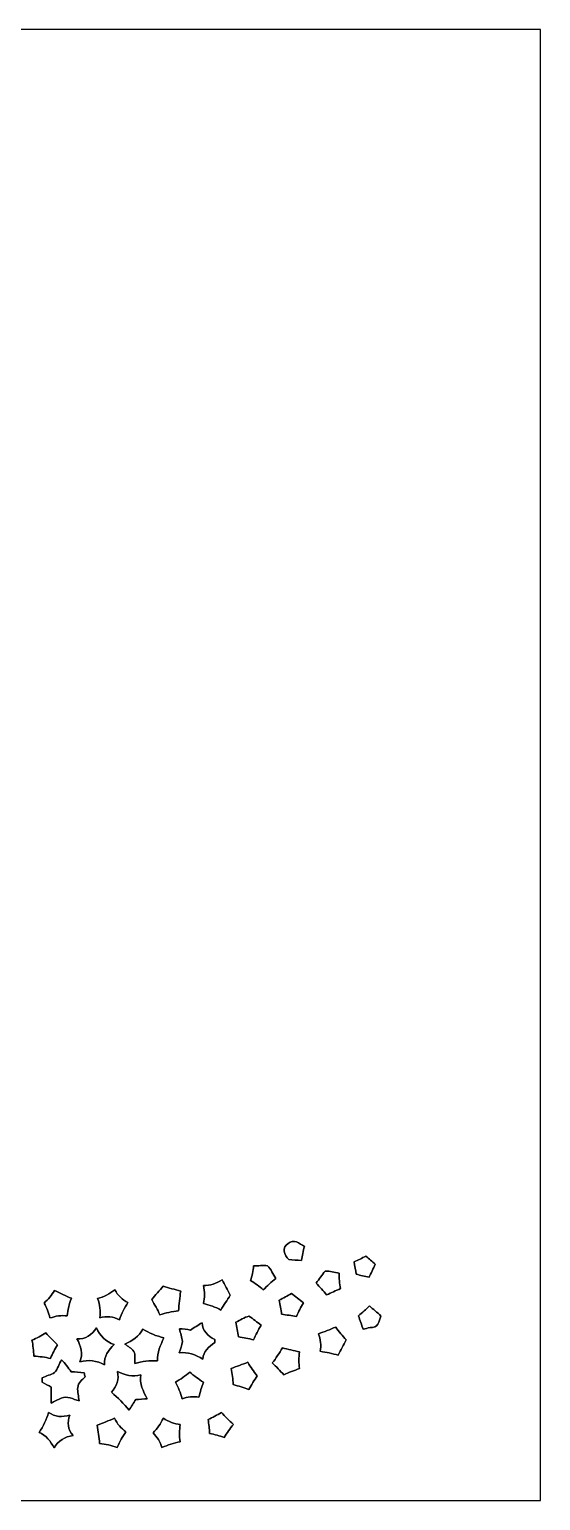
# Model space of a CAD drawing. Header units: centimetres. Extents: x -16.8 to 16.8, y -16.7 to 16.7.
# Drawn here: x 5.19 to 16.77, y -16.67 to 16.67 of the extents above; entities that cross this region are included whole.
import ezdxf

# ---------------------------------------------------------------- set-up
doc = ezdxf.new("R2010")
doc.units = ezdxf.units.CM
doc.header["$MEASUREMENT"] = 0
doc.layers.add('Layer 1', color=7, linetype='Continuous')

msp = doc.modelspace()

# ---------------------------------------------------------------- linework, layer by layer
at = {"layer": 'Layer 1', "color": 7}
for points, knots in [([(-16.77458, 16.66875), (-16.77458, 16.66875), (16.77458, 16.66875), (16.77458, 16.66875), (16.77458, 16.66875), (16.77458, 16.66875), (16.77458, -16.66875), (16.77458, -16.66875), (16.77458, -16.66875), (16.77458, -16.66875), (-16.77458, -16.66875), (-16.77458, -16.66875), (-16.77458, -16.66875), (-16.77458, -16.66875), (-16.77458, 16.66875), (-16.77458, 16.66875), (-16.77458, 16.66875), (-16.77458, 16.66875), (-16.77458, 16.66875), (-16.77458, 16.66875)], [0, 0, 0, 0, 0.16666667, 0.16666667, 0.16666667, 0.16666667, 0.33333333, 0.33333333, 0.33333333, 0.33333333, 0.5, 0.5, 0.5, 0.5, 0.66666667, 0.66666667, 0.66666667, 0.66666667, 1, 1, 1, 1]), ([(11.05994, -10.84615), (10.89836, -10.91918), (10.97139, -11.11532), (11.07264, -11.2074), (11.07264, -11.2074), (11.16612, -11.22398), (11.26172, -11.22116), (11.35662, -11.22574), (11.35662, -11.22574), (11.37673, -11.1185), (11.40142, -11.01584), (11.4233, -10.91001), (11.4233, -10.91001), (11.31358, -10.84897), (11.17424, -10.71986), (11.05994, -10.84615), (11.05994, -10.84615), (11.05994, -10.84615), (11.05994, -10.84615), (11.05994, -10.84615)], [0, 0, 0, 0, 0.16666667, 0.16666667, 0.16666667, 0.16666667, 0.33333333, 0.33333333, 0.33333333, 0.33333333, 0.5, 0.5, 0.5, 0.5, 0.66666667, 0.66666667, 0.66666667, 0.66666667, 1, 1, 1, 1]), ([(12.54901, -11.25749), (12.567, -11.35168), (12.58499, -11.44588), (12.59664, -11.54148), (12.59664, -11.54148), (12.6933, -11.56229), (12.79243, -11.58487), (12.8905, -11.60815), (12.8905, -11.60815), (12.93566, -11.50973), (12.98187, -11.41201), (13.02879, -11.31464), (13.02879, -11.31464), (12.95717, -11.25432), (12.88662, -11.19293), (12.81747, -11.12979), (12.81747, -11.12979), (12.72893, -11.17424), (12.64003, -11.21833), (12.54901, -11.25749), (12.54901, -11.25749), (12.54901, -11.25749), (12.54901, -11.25749), (12.54901, -11.25749)], [0, 0, 0, 0, 0.14285714, 0.14285714, 0.14285714, 0.14285714, 0.28571429, 0.28571429, 0.28571429, 0.28571429, 0.42857143, 0.42857143, 0.42857143, 0.42857143, 0.57142857, 0.57142857, 0.57142857, 0.57142857, 0.71428571, 0.71428571, 0.71428571, 0.71428571, 1, 1, 1, 1]), ([(9.13694, -11.79865), (9.16587, -11.93236), (9.16658, -12.07029), (9.13659, -12.20399), (9.13659, -12.20399), (9.27206, -12.23998), (9.40788, -12.28302), (9.53135, -12.35181), (9.53135, -12.35181), (9.59344, -12.23433), (9.6841, -12.13379), (9.7409, -12.01349), (9.7409, -12.01349), (9.69081, -11.89179), (9.61319, -11.78384), (9.55887, -11.66389), (9.55887, -11.66389), (9.43469, -11.75279), (9.28864, -11.79512), (9.13694, -11.79865), (9.13694, -11.79865), (9.13694, -11.79865), (9.13694, -11.79865), (9.13694, -11.79865)], [0, 0, 0, 0, 0.14285714, 0.14285714, 0.14285714, 0.14285714, 0.28571429, 0.28571429, 0.28571429, 0.28571429, 0.42857143, 0.42857143, 0.42857143, 0.42857143, 0.57142857, 0.57142857, 0.57142857, 0.57142857, 0.71428571, 0.71428571, 0.71428571, 0.71428571, 1, 1, 1, 1]), ([(10.27218, -11.35027), (10.26231, -11.46387), (10.23832, -11.57605), (10.20198, -11.68435), (10.20198, -11.68435), (10.30676, -11.74291), (10.40447, -11.81312), (10.49337, -11.89426), (10.49337, -11.89426), (10.58157, -11.80324), (10.674, -11.71646), (10.77419, -11.63849), (10.77419, -11.63849), (10.7128, -11.54112), (10.67082, -11.42929), (10.59074, -11.34569), (10.59074, -11.34569), (10.48456, -11.33898), (10.37837, -11.35027), (10.27218, -11.35027), (10.27218, -11.35027), (10.27218, -11.35027), (10.27218, -11.35027), (10.27218, -11.35027)], [0, 0, 0, 0, 0.14285714, 0.14285714, 0.14285714, 0.14285714, 0.28571429, 0.28571429, 0.28571429, 0.28571429, 0.42857143, 0.42857143, 0.42857143, 0.42857143, 0.57142857, 0.57142857, 0.57142857, 0.57142857, 0.71428571, 0.71428571, 0.71428571, 0.71428571, 1, 1, 1, 1]), ([(11.89496, -11.47092), (11.82017, -11.55594), (11.76091, -11.65296), (11.68894, -11.74044), (11.68894, -11.74044), (11.77184, -11.82758), (11.85086, -11.91789), (11.92847, -12.00926), (11.92847, -12.00926), (12.03113, -11.9574), (12.1352, -11.91048), (12.24139, -11.86603), (12.24139, -11.86603), (12.21881, -11.74962), (12.2114, -11.63144), (12.2107, -11.51361), (12.2107, -11.51361), (12.10381, -11.49844), (12.00221, -11.46634), (11.89496, -11.47092), (11.89496, -11.47092), (11.89496, -11.47092), (11.89496, -11.47092), (11.89496, -11.47092)], [0, 0, 0, 0, 0.14285714, 0.14285714, 0.14285714, 0.14285714, 0.28571429, 0.28571429, 0.28571429, 0.28571429, 0.42857143, 0.42857143, 0.42857143, 0.42857143, 0.57142857, 0.57142857, 0.57142857, 0.57142857, 0.71428571, 0.71428571, 0.71428571, 0.71428571, 1, 1, 1, 1]), ([(5.7658, -11.91048), (5.69912, -12.01526), (5.61799, -12.10945), (5.52626, -12.19271), (5.52626, -12.19271), (5.58412, -12.29924), (5.63527, -12.41037), (5.65785, -12.53031), (5.65785, -12.53031), (5.78556, -12.49116), (5.91855, -12.4654), (6.05296, -12.48339), (6.05296, -12.48339), (6.06213, -12.34581), (6.09706, -12.21317), (6.14539, -12.08511), (6.14539, -12.08511), (6.01662, -12.03043), (5.88962, -11.97469), (5.7658, -11.91048), (5.7658, -11.91048), (5.7658, -11.91048), (5.7658, -11.91048), (5.7658, -11.91048)], [0, 0, 0, 0, 0.14285714, 0.14285714, 0.14285714, 0.14285714, 0.28571429, 0.28571429, 0.28571429, 0.28571429, 0.42857143, 0.42857143, 0.42857143, 0.42857143, 0.57142857, 0.57142857, 0.57142857, 0.57142857, 0.71428571, 0.71428571, 0.71428571, 0.71428571, 1, 1, 1, 1]), ([(6.737, -12.09005), (6.79132, -12.22869), (6.81426, -12.37721), (6.78603, -12.52467), (6.78603, -12.52467), (6.93949, -12.48974), (7.09648, -12.50068), (7.23829, -12.57124), (7.23829, -12.57124), (7.27534, -12.42942), (7.34801, -12.30242), (7.42703, -12.18036), (7.42703, -12.18036), (7.29721, -12.11897), (7.19455, -12.01879), (7.1307, -11.89073), (7.1307, -11.89073), (7.00899, -11.97469), (6.88446, -12.06041), (6.737, -12.09005), (6.737, -12.09005), (6.737, -12.09005), (6.737, -12.09005), (6.737, -12.09005)], [0, 0, 0, 0, 0.14285714, 0.14285714, 0.14285714, 0.14285714, 0.28571429, 0.28571429, 0.28571429, 0.28571429, 0.42857143, 0.42857143, 0.42857143, 0.42857143, 0.57142857, 0.57142857, 0.57142857, 0.57142857, 0.71428571, 0.71428571, 0.71428571, 0.71428571, 1, 1, 1, 1]), ([(8.22254, -11.80747), (8.14458, -11.91648), (8.04298, -12.00609), (7.96572, -12.11545), (7.96572, -12.11545), (8.02428, -12.23222), (8.10401, -12.3384), (8.14634, -12.46329), (8.14634, -12.46329), (8.28357, -12.41425), (8.42645, -12.38814), (8.57074, -12.36874), (8.57074, -12.36874), (8.58449, -12.21881), (8.59861, -12.06923), (8.62154, -11.92107), (8.62154, -11.92107), (8.48677, -11.88649), (8.35378, -11.85192), (8.22254, -11.80747), (8.22254, -11.80747), (8.22254, -11.80747), (8.22254, -11.80747), (8.22254, -11.80747)], [0, 0, 0, 0, 0.14285714, 0.14285714, 0.14285714, 0.14285714, 0.28571429, 0.28571429, 0.28571429, 0.28571429, 0.42857143, 0.42857143, 0.42857143, 0.42857143, 0.57142857, 0.57142857, 0.57142857, 0.57142857, 0.71428571, 0.71428571, 0.71428571, 0.71428571, 1, 1, 1, 1]), ([(10.85427, -12.12779), (10.87649, -12.23327), (10.89413, -12.33981), (10.90718, -12.44706), (10.90718, -12.44706), (11.01972, -12.46152), (11.13331, -12.47704), (11.24585, -12.49574), (11.24585, -12.49574), (11.28959, -12.3892), (11.34216, -12.28619), (11.40107, -12.18741), (11.40107, -12.18741), (11.31041, -12.11721), (11.21939, -12.04595), (11.12943, -11.9761), (11.12943, -11.9761), (11.03983, -12.03043), (10.94775, -12.08052), (10.85427, -12.12779), (10.85427, -12.12779), (10.85427, -12.12779), (10.85427, -12.12779), (10.85427, -12.12779)], [0, 0, 0, 0, 0.14285714, 0.14285714, 0.14285714, 0.14285714, 0.28571429, 0.28571429, 0.28571429, 0.28571429, 0.42857143, 0.42857143, 0.42857143, 0.42857143, 0.57142857, 0.57142857, 0.57142857, 0.57142857, 0.71428571, 0.71428571, 0.71428571, 0.71428571, 1, 1, 1, 1]), ([(12.64885, -12.47951), (12.68554, -12.58182), (12.7194, -12.68377), (12.75574, -12.78714), (12.75574, -12.78714), (12.80724, -12.77303), (12.8591, -12.75927), (12.91096, -12.74621), (12.91096, -12.74621), (13.08206, -12.77303), (13.12616, -12.60828), (13.15367, -12.48622), (13.15367, -12.48622), (13.07641, -12.40084), (12.98046, -12.33523), (12.89544, -12.25832), (12.89544, -12.25832), (12.81712, -12.33593), (12.73528, -12.41072), (12.64885, -12.47951), (12.64885, -12.47951), (12.64885, -12.47951), (12.64885, -12.47951), (12.64885, -12.47951)], [0, 0, 0, 0, 0.14285714, 0.14285714, 0.14285714, 0.14285714, 0.28571429, 0.28571429, 0.28571429, 0.28571429, 0.42857143, 0.42857143, 0.42857143, 0.42857143, 0.57142857, 0.57142857, 0.57142857, 0.57142857, 0.71428571, 0.71428571, 0.71428571, 0.71428571, 1, 1, 1, 1]), ([(8.84167, -12.80689), (8.76088, -12.79031), (8.67904, -12.77303), (8.59649, -12.77867), (8.59649, -12.77867), (8.61236, -12.87533), (8.65505, -12.96741), (8.66105, -13.06583), (8.66105, -13.06583), (8.64976, -13.15402), (8.61377, -13.23622), (8.58873, -13.32124), (8.58873, -13.32124), (8.7817, -13.29443), (8.95773, -13.36287), (9.12107, -13.46129), (9.12107, -13.46129), (9.13624, -13.28561), (9.25936, -13.17625), (9.39412, -13.08982), (9.39412, -13.08982), (9.39412, -13.07253), (9.39377, -13.03761), (9.39377, -13.01997), (9.39377, -13.01997), (9.24101, -12.9473), (9.11613, -12.82277), (9.10731, -12.63862), (9.10731, -12.63862), (9.01594, -12.69047), (8.92881, -12.74868), (8.84167, -12.80689), (8.84167, -12.80689), (8.84167, -12.80689), (8.84167, -12.80689), (8.84167, -12.80689)], [0, 0, 0, 0, 0.1, 0.1, 0.1, 0.1, 0.2, 0.2, 0.2, 0.2, 0.3, 0.3, 0.3, 0.3, 0.4, 0.4, 0.4, 0.4, 0.5, 0.5, 0.5, 0.5, 0.6, 0.6, 0.6, 0.6, 0.7, 0.7, 0.7, 0.7, 0.8, 0.8, 0.8, 0.8, 1, 1, 1, 1]), ([(9.86966, -12.62627), (9.8933, -12.73492), (9.912, -12.84464), (9.92787, -12.95471), (9.92787, -12.95471), (10.04217, -12.97658), (10.15824, -12.99951), (10.27289, -13.02561), (10.27289, -13.02561), (10.32439, -12.91167), (10.37696, -12.79913), (10.44222, -12.69294), (10.44222, -12.69294), (10.35015, -12.62592), (10.26548, -12.54831), (10.16847, -12.48904), (10.16847, -12.48904), (10.06193, -12.51761), (9.96915, -12.58076), (9.86966, -12.62627), (9.86966, -12.62627), (9.86966, -12.62627), (9.86966, -12.62627), (9.86966, -12.62627)], [0, 0, 0, 0, 0.14285714, 0.14285714, 0.14285714, 0.14285714, 0.28571429, 0.28571429, 0.28571429, 0.28571429, 0.42857143, 0.42857143, 0.42857143, 0.42857143, 0.57142857, 0.57142857, 0.57142857, 0.57142857, 0.71428571, 0.71428571, 0.71428571, 0.71428571, 1, 1, 1, 1]), ([(5.25286, -13.03373), (5.27544, -13.15367), (5.28955, -13.27467), (5.29696, -13.39674), (5.29696, -13.39674), (5.4229, -13.40379), (5.54849, -13.42143), (5.67231, -13.44718), (5.67231, -13.44718), (5.71676, -13.33959), (5.77003, -13.23622), (5.83001, -13.13674), (5.83001, -13.13674), (5.73899, -13.04854), (5.64903, -12.9607), (5.56366, -12.86792), (5.56366, -12.86792), (5.46559, -12.93248), (5.36116, -12.98787), (5.25286, -13.03373), (5.25286, -13.03373), (5.25286, -13.03373), (5.25286, -13.03373), (5.25286, -13.03373)], [0, 0, 0, 0, 0.14285714, 0.14285714, 0.14285714, 0.14285714, 0.28571429, 0.28571429, 0.28571429, 0.28571429, 0.42857143, 0.42857143, 0.42857143, 0.42857143, 0.57142857, 0.57142857, 0.57142857, 0.57142857, 0.71428571, 0.71428571, 0.71428571, 0.71428571, 1, 1, 1, 1]), ([(6.26851, -13.00727), (6.36799, -13.1639), (6.41138, -13.34664), (6.33942, -13.52444), (6.33942, -13.52444), (6.52992, -13.46764), (6.72324, -13.50257), (6.89751, -13.59112), (6.89751, -13.59112), (6.88199, -13.4052), (6.97865, -13.24998), (7.11517, -13.13321), (7.11517, -13.13321), (6.92714, -13.07183), (6.78921, -12.9346), (6.7123, -12.75468), (6.7123, -12.75468), (6.61458, -12.91061), (6.46501, -13.01503), (6.26851, -13.00727), (6.26851, -13.00727), (6.26851, -13.00727), (6.26851, -13.00727), (6.26851, -13.00727)], [0, 0, 0, 0, 0.14285714, 0.14285714, 0.14285714, 0.14285714, 0.28571429, 0.28571429, 0.28571429, 0.28571429, 0.42857143, 0.42857143, 0.42857143, 0.42857143, 0.57142857, 0.57142857, 0.57142857, 0.57142857, 0.71428571, 0.71428571, 0.71428571, 0.71428571, 1, 1, 1, 1]), ([(7.35612, -13.12157), (7.42527, -13.17484), (7.5057, -13.21788), (7.56038, -13.28808), (7.56038, -13.28808), (7.60166, -13.37275), (7.57767, -13.47152), (7.58119, -13.56254), (7.58119, -13.56254), (7.747, -13.50857), (7.92162, -13.49516), (8.09519, -13.50222), (8.09519, -13.50222), (8.08814, -13.31489), (8.16151, -13.14521), (8.2423, -12.98222), (8.2423, -12.98222), (8.07297, -12.93707), (7.90787, -12.87851), (7.76041, -12.7822), (7.76041, -12.7822), (7.67856, -12.95012), (7.51946, -13.04643), (7.35612, -13.12157), (7.35612, -13.12157), (7.35612, -13.12157), (7.35612, -13.12157), (7.35612, -13.12157)], [0, 0, 0, 0, 0.125, 0.125, 0.125, 0.125, 0.25, 0.25, 0.25, 0.25, 0.375, 0.375, 0.375, 0.375, 0.5, 0.5, 0.5, 0.5, 0.625, 0.625, 0.625, 0.625, 0.75, 0.75, 0.75, 0.75, 1, 1, 1, 1]), ([(11.74362, -12.88697), (11.79089, -13.01468), (11.80924, -13.15085), (11.78242, -13.28561), (11.78242, -13.28561), (11.9193, -13.31066), (12.05759, -13.33465), (12.19165, -13.37451), (12.19165, -13.37451), (12.23857, -13.25174), (12.31441, -13.14521), (12.37297, -13.02914), (12.37297, -13.02914), (12.29148, -12.93319), (12.20047, -12.84499), (12.1352, -12.73669), (12.1352, -12.73669), (12.00644, -12.79137), (11.87697, -12.84499), (11.74362, -12.88697), (11.74362, -12.88697), (11.74362, -12.88697), (11.74362, -12.88697), (11.74362, -12.88697)], [0, 0, 0, 0, 0.14285714, 0.14285714, 0.14285714, 0.14285714, 0.28571429, 0.28571429, 0.28571429, 0.28571429, 0.42857143, 0.42857143, 0.42857143, 0.42857143, 0.57142857, 0.57142857, 0.57142857, 0.57142857, 0.71428571, 0.71428571, 0.71428571, 0.71428571, 1, 1, 1, 1]), ([(10.69763, -13.5509), (10.78618, -13.63662), (10.87402, -13.72482), (10.95551, -13.81831), (10.95551, -13.81831), (11.07369, -13.76751), (11.19258, -13.71812), (11.31535, -13.67861), (11.31535, -13.67861), (11.29524, -13.55337), (11.29559, -13.42602), (11.31323, -13.30078), (11.31323, -13.30078), (11.18341, -13.27044), (11.05429, -13.24257), (10.92588, -13.21012), (10.92588, -13.21012), (10.85956, -13.33006), (10.77912, -13.44083), (10.69763, -13.5509), (10.69763, -13.5509), (10.69763, -13.5509), (10.69763, -13.5509), (10.69763, -13.5509)], [0, 0, 0, 0, 0.14285714, 0.14285714, 0.14285714, 0.14285714, 0.28571429, 0.28571429, 0.28571429, 0.28571429, 0.42857143, 0.42857143, 0.42857143, 0.42857143, 0.57142857, 0.57142857, 0.57142857, 0.57142857, 0.71428571, 0.71428571, 0.71428571, 0.71428571, 1, 1, 1, 1]), ([(5.92455, -13.47611), (5.87093, -13.57312), (5.83636, -13.68284), (5.76439, -13.76856), (5.76439, -13.76856), (5.67866, -13.82077), (5.57812, -13.84335), (5.48675, -13.88357), (5.48675, -13.88357), (5.48675, -13.90932), (5.4864, -13.96118), (5.4864, -13.98693), (5.4864, -13.98693), (5.55378, -14.02539), (5.62151, -14.06278), (5.6896, -14.10053), (5.6896, -14.10053), (5.68748, -14.21906), (5.68431, -14.33971), (5.68678, -14.4593), (5.68678, -14.4593), (5.76262, -14.42297), (5.83671, -14.38204), (5.91432, -14.34853), (5.91432, -14.34853), (6.04661, -14.28009), (6.18666, -14.38134), (6.3186, -14.40568), (6.3186, -14.40568), (6.30943, -14.30267), (6.28156, -14.20601), (6.28756, -14.10335), (6.28756, -14.10335), (6.29955, -13.99963), (6.39198, -13.93543), (6.45724, -13.86381), (6.45724, -13.86381), (6.44878, -13.83277), (6.44066, -13.80208), (6.4329, -13.77174), (6.4329, -13.77174), (6.33589, -13.76327), (6.23605, -13.75481), (6.13974, -13.75128), (6.13974, -13.75128), (6.07272, -13.65567), (6.00287, -13.56254), (5.92455, -13.47611), (5.92455, -13.47611), (5.92455, -13.47611), (5.92455, -13.47611), (5.92455, -13.47611)], [0, 0, 0, 0, 0.07142857, 0.07142857, 0.07142857, 0.07142857, 0.14285714, 0.14285714, 0.14285714, 0.14285714, 0.21428571, 0.21428571, 0.21428571, 0.21428571, 0.28571429, 0.28571429, 0.28571429, 0.28571429, 0.35714286, 0.35714286, 0.35714286, 0.35714286, 0.42857143, 0.42857143, 0.42857143, 0.42857143, 0.5, 0.5, 0.5, 0.5, 0.57142857, 0.57142857, 0.57142857, 0.57142857, 0.64285714, 0.64285714, 0.64285714, 0.64285714, 0.71428571, 0.71428571, 0.71428571, 0.71428571, 0.78571429, 0.78571429, 0.78571429, 0.78571429, 0.85714286, 0.85714286, 0.85714286, 0.85714286, 1, 1, 1, 1]), ([(9.76312, -13.67402), (9.78641, -13.79502), (9.80369, -13.91638), (9.81287, -14.03985), (9.81287, -14.03985), (9.93069, -14.07372), (10.05064, -14.1097), (10.166, -14.1538), (10.166, -14.1538), (10.22456, -14.04726), (10.28665, -13.94319), (10.3565, -13.84371), (10.3565, -13.84371), (10.27606, -13.74669), (10.20092, -13.64509), (10.14271, -13.53326), (10.14271, -13.53326), (10.01783, -13.58406), (9.89048, -13.62992), (9.76312, -13.67402), (9.76312, -13.67402), (9.76312, -13.67402), (9.76312, -13.67402), (9.76312, -13.67402)], [0, 0, 0, 0, 0.14285714, 0.14285714, 0.14285714, 0.14285714, 0.28571429, 0.28571429, 0.28571429, 0.28571429, 0.42857143, 0.42857143, 0.42857143, 0.42857143, 0.57142857, 0.57142857, 0.57142857, 0.57142857, 0.71428571, 0.71428571, 0.71428571, 0.71428571, 1, 1, 1, 1]), ([(7.19173, -13.74634), (7.22842, -13.92096), (7.16597, -14.08148), (7.0545, -14.21412), (7.0545, -14.21412), (7.19596, -14.34147), (7.33813, -14.46847), (7.45349, -14.62229), (7.45349, -14.62229), (7.50323, -14.54079), (7.55368, -14.46071), (7.60412, -14.38099), (7.60412, -14.38099), (7.66939, -14.3764), (7.80027, -14.36723), (7.86553, -14.36264), (7.86553, -14.36264), (7.76922, -14.19719), (7.68526, -14.01833), (7.7149, -13.81972), (7.7149, -13.81972), (7.53533, -13.87828), (7.35753, -13.82466), (7.19173, -13.74634), (7.19173, -13.74634), (7.19173, -13.74634), (7.19173, -13.74634), (7.19173, -13.74634)], [0, 0, 0, 0, 0.125, 0.125, 0.125, 0.125, 0.25, 0.25, 0.25, 0.25, 0.375, 0.375, 0.375, 0.375, 0.5, 0.5, 0.5, 0.5, 0.625, 0.625, 0.625, 0.625, 0.75, 0.75, 0.75, 0.75, 1, 1, 1, 1]), ([(8.50194, -13.98693), (8.5725, -14.10229), (8.61589, -14.23035), (8.65364, -14.35947), (8.65364, -14.35947), (8.7757, -14.31466), (8.90552, -14.31078), (9.03393, -14.3256), (9.03393, -14.3256), (9.06321, -14.20989), (9.09673, -14.09806), (9.13694, -13.98658), (9.13694, -13.98658), (9.02864, -13.91461), (8.92246, -13.843), (8.82615, -13.75622), (8.82615, -13.75622), (8.72702, -13.84512), (8.6166, -13.91991), (8.50194, -13.98693), (8.50194, -13.98693), (8.50194, -13.98693), (8.50194, -13.98693), (8.50194, -13.98693)], [0, 0, 0, 0, 0.14285714, 0.14285714, 0.14285714, 0.14285714, 0.28571429, 0.28571429, 0.28571429, 0.28571429, 0.42857143, 0.42857143, 0.42857143, 0.42857143, 0.57142857, 0.57142857, 0.57142857, 0.57142857, 0.71428571, 0.71428571, 0.71428571, 0.71428571, 1, 1, 1, 1]), ([(5.62963, -14.67026), (5.57636, -14.83078), (5.51145, -14.98741), (5.41232, -15.1257), (5.41232, -15.1257), (5.5753, -15.18744), (5.67619, -15.32608), (5.75416, -15.47495), (5.75416, -15.47495), (5.84024, -15.30597), (6.00357, -15.22836), (6.18349, -15.19096), (6.18349, -15.19096), (6.06284, -15.06255), (6.04873, -14.89251), (6.10835, -14.732), (6.10835, -14.732), (5.9436, -14.77963), (5.77074, -14.77892), (5.62963, -14.67026), (5.62963, -14.67026), (5.62963, -14.67026), (5.62963, -14.67026), (5.62963, -14.67026)], [0, 0, 0, 0, 0.14285714, 0.14285714, 0.14285714, 0.14285714, 0.28571429, 0.28571429, 0.28571429, 0.28571429, 0.42857143, 0.42857143, 0.42857143, 0.42857143, 0.57142857, 0.57142857, 0.57142857, 0.57142857, 0.71428571, 0.71428571, 0.71428571, 0.71428571, 1, 1, 1, 1]), ([(6.72677, -14.96166), (6.75499, -15.09818), (6.77651, -15.23577), (6.7818, -15.37582), (6.7818, -15.37582), (6.92044, -15.38358), (7.05414, -15.42062), (7.18538, -15.46507), (7.18538, -15.46507), (7.23406, -15.33701), (7.3025, -15.21989), (7.38187, -15.10947), (7.38187, -15.10947), (7.26899, -15.03221), (7.18256, -14.92567), (7.12223, -14.80397), (7.12223, -14.80397), (6.99135, -14.85865), (6.85941, -14.91227), (6.72677, -14.96166), (6.72677, -14.96166), (6.72677, -14.96166), (6.72677, -14.96166), (6.72677, -14.96166)], [0, 0, 0, 0, 0.14285714, 0.14285714, 0.14285714, 0.14285714, 0.28571429, 0.28571429, 0.28571429, 0.28571429, 0.42857143, 0.42857143, 0.42857143, 0.42857143, 0.57142857, 0.57142857, 0.57142857, 0.57142857, 0.71428571, 0.71428571, 0.71428571, 0.71428571, 1, 1, 1, 1]), ([(8.22854, -14.80361), (8.16716, -14.92391), (8.09166, -15.0368), (7.99571, -15.13276), (7.99571, -15.13276), (8.08355, -15.23012), (8.15904, -15.33878), (8.1975, -15.46613), (8.1975, -15.46613), (8.32979, -15.41074), (8.46455, -15.36206), (8.60637, -15.33454), (8.60637, -15.33454), (8.58696, -15.20578), (8.59155, -15.07525), (8.61272, -14.94684), (8.61272, -14.94684), (8.47513, -14.92814), (8.34461, -14.87981), (8.22854, -14.80361)], [0, 0, 0, 0, 0.16666667, 0.16666667, 0.16666667, 0.16666667, 0.33333333, 0.33333333, 0.33333333, 0.33333333, 0.5, 0.5, 0.5, 0.5, 0.66666667, 0.66666667, 0.66666667, 0.66666667, 1, 1, 1, 1]), ([(9.24242, -14.83254), (9.26077, -14.93661), (9.27276, -15.04174), (9.27735, -15.14757), (9.27735, -15.14757), (9.38953, -15.1698), (9.50031, -15.19978), (9.60755, -15.23965), (9.60755, -15.23965), (9.66999, -15.13558), (9.73737, -15.03433), (9.81498, -14.9412), (9.81498, -14.9412), (9.71691, -14.85935), (9.62801, -14.76728), (9.54617, -14.66991), (9.54617, -14.66991), (9.44986, -14.73271), (9.34791, -14.78668), (9.24242, -14.83254), (9.24242, -14.83254), (9.24242, -14.83254), (9.24242, -14.83254), (9.24242, -14.83254)], [0, 0, 0, 0, 0.14285714, 0.14285714, 0.14285714, 0.14285714, 0.28571429, 0.28571429, 0.28571429, 0.28571429, 0.42857143, 0.42857143, 0.42857143, 0.42857143, 0.57142857, 0.57142857, 0.57142857, 0.57142857, 0.71428571, 0.71428571, 0.71428571, 0.71428571, 1, 1, 1, 1])]:
    msp.add_open_spline(points, degree=3, knots=knots, dxfattribs=at)
at = {"layer": 'Layer 1', "color": 251}
for points, knots in [([(11.05994, -10.84615), (11.17424, -10.71986), (11.31358, -10.84897), (11.4233, -10.91001), (11.4233, -10.91001), (11.40142, -11.01584), (11.37673, -11.1185), (11.35662, -11.22574), (11.35662, -11.22574), (11.26172, -11.22116), (11.16612, -11.22398), (11.07264, -11.2074), (11.07264, -11.2074), (10.97139, -11.11532), (10.89836, -10.91918), (11.05994, -10.84615)], [0, 0, 0, 0, 0.2, 0.2, 0.2, 0.2, 0.4, 0.4, 0.4, 0.4, 0.6, 0.6, 0.6, 0.6, 1, 1, 1, 1]), ([(12.54901, -11.25749), (12.64003, -11.21833), (12.72893, -11.17424), (12.81747, -11.12979), (12.81747, -11.12979), (12.88662, -11.19293), (12.95717, -11.25432), (13.02879, -11.31464), (13.02879, -11.31464), (12.98187, -11.41201), (12.93566, -11.50973), (12.8905, -11.60815), (12.8905, -11.60815), (12.79243, -11.58487), (12.6933, -11.56229), (12.59664, -11.54148), (12.59664, -11.54148), (12.58499, -11.44588), (12.567, -11.35168), (12.54901, -11.25749)], [0, 0, 0, 0, 0.16666667, 0.16666667, 0.16666667, 0.16666667, 0.33333333, 0.33333333, 0.33333333, 0.33333333, 0.5, 0.5, 0.5, 0.5, 0.66666667, 0.66666667, 0.66666667, 0.66666667, 1, 1, 1, 1]), ([(9.13694, -11.79865), (9.28864, -11.79512), (9.43469, -11.75279), (9.55887, -11.66389), (9.55887, -11.66389), (9.61319, -11.78384), (9.69081, -11.89179), (9.7409, -12.01349), (9.7409, -12.01349), (9.6841, -12.13379), (9.59344, -12.23433), (9.53135, -12.35181), (9.53135, -12.35181), (9.40788, -12.28302), (9.27206, -12.23998), (9.13659, -12.20399), (9.13659, -12.20399), (9.16658, -12.07029), (9.16587, -11.93236), (9.13694, -11.79865)], [0, 0, 0, 0, 0.16666667, 0.16666667, 0.16666667, 0.16666667, 0.33333333, 0.33333333, 0.33333333, 0.33333333, 0.5, 0.5, 0.5, 0.5, 0.66666667, 0.66666667, 0.66666667, 0.66666667, 1, 1, 1, 1]), ([(10.27218, -11.35027), (10.37837, -11.35027), (10.48456, -11.33898), (10.59074, -11.34569), (10.59074, -11.34569), (10.67082, -11.42929), (10.7128, -11.54112), (10.77419, -11.63849), (10.77419, -11.63849), (10.674, -11.71646), (10.58157, -11.80324), (10.49337, -11.89426), (10.49337, -11.89426), (10.40447, -11.81312), (10.30676, -11.74291), (10.20198, -11.68435), (10.20198, -11.68435), (10.23832, -11.57605), (10.26231, -11.46387), (10.27218, -11.35027)], [0, 0, 0, 0, 0.16666667, 0.16666667, 0.16666667, 0.16666667, 0.33333333, 0.33333333, 0.33333333, 0.33333333, 0.5, 0.5, 0.5, 0.5, 0.66666667, 0.66666667, 0.66666667, 0.66666667, 1, 1, 1, 1]), ([(11.89496, -11.47092), (12.00221, -11.46634), (12.10381, -11.49844), (12.2107, -11.51361), (12.2107, -11.51361), (12.2114, -11.63144), (12.21881, -11.74962), (12.24139, -11.86603), (12.24139, -11.86603), (12.1352, -11.91048), (12.03113, -11.9574), (11.92847, -12.00926), (11.92847, -12.00926), (11.85086, -11.91789), (11.77184, -11.82758), (11.68894, -11.74044), (11.68894, -11.74044), (11.76091, -11.65296), (11.82017, -11.55594), (11.89496, -11.47092)], [0, 0, 0, 0, 0.16666667, 0.16666667, 0.16666667, 0.16666667, 0.33333333, 0.33333333, 0.33333333, 0.33333333, 0.5, 0.5, 0.5, 0.5, 0.66666667, 0.66666667, 0.66666667, 0.66666667, 1, 1, 1, 1]), ([(5.7658, -11.91048), (5.88962, -11.97469), (6.01662, -12.03043), (6.14539, -12.08511), (6.14539, -12.08511), (6.09706, -12.21317), (6.06213, -12.34581), (6.05296, -12.48339), (6.05296, -12.48339), (5.91855, -12.4654), (5.78556, -12.49116), (5.65785, -12.53031), (5.65785, -12.53031), (5.63527, -12.41037), (5.58412, -12.29924), (5.52626, -12.19271), (5.52626, -12.19271), (5.61799, -12.10945), (5.69912, -12.01526), (5.7658, -11.91048)], [0, 0, 0, 0, 0.16666667, 0.16666667, 0.16666667, 0.16666667, 0.33333333, 0.33333333, 0.33333333, 0.33333333, 0.5, 0.5, 0.5, 0.5, 0.66666667, 0.66666667, 0.66666667, 0.66666667, 1, 1, 1, 1]), ([(6.737, -12.09005), (6.88446, -12.06041), (7.00899, -11.97469), (7.1307, -11.89073), (7.1307, -11.89073), (7.19455, -12.01879), (7.29721, -12.11897), (7.42703, -12.18036), (7.42703, -12.18036), (7.34801, -12.30242), (7.27534, -12.42942), (7.23829, -12.57124), (7.23829, -12.57124), (7.09648, -12.50068), (6.93949, -12.48974), (6.78603, -12.52467), (6.78603, -12.52467), (6.81426, -12.37721), (6.79132, -12.22869), (6.737, -12.09005)], [0, 0, 0, 0, 0.16666667, 0.16666667, 0.16666667, 0.16666667, 0.33333333, 0.33333333, 0.33333333, 0.33333333, 0.5, 0.5, 0.5, 0.5, 0.66666667, 0.66666667, 0.66666667, 0.66666667, 1, 1, 1, 1]), ([(8.22254, -11.80747), (8.35378, -11.85192), (8.48677, -11.88649), (8.62154, -11.92107), (8.62154, -11.92107), (8.59861, -12.06923), (8.58449, -12.21881), (8.57074, -12.36874), (8.57074, -12.36874), (8.42645, -12.38814), (8.28357, -12.41425), (8.14634, -12.46329), (8.14634, -12.46329), (8.10401, -12.3384), (8.02428, -12.23222), (7.96572, -12.11545), (7.96572, -12.11545), (8.04298, -12.00609), (8.14458, -11.91648), (8.22254, -11.80747)], [0, 0, 0, 0, 0.16666667, 0.16666667, 0.16666667, 0.16666667, 0.33333333, 0.33333333, 0.33333333, 0.33333333, 0.5, 0.5, 0.5, 0.5, 0.66666667, 0.66666667, 0.66666667, 0.66666667, 1, 1, 1, 1]), ([(10.85427, -12.12779), (10.94775, -12.08052), (11.03983, -12.03043), (11.12943, -11.9761), (11.12943, -11.9761), (11.21939, -12.04595), (11.31041, -12.11721), (11.40107, -12.18741), (11.40107, -12.18741), (11.34216, -12.28619), (11.28959, -12.3892), (11.24585, -12.49574), (11.24585, -12.49574), (11.13331, -12.47704), (11.01972, -12.46152), (10.90718, -12.44706), (10.90718, -12.44706), (10.89413, -12.33981), (10.87649, -12.23327), (10.85427, -12.12779)], [0, 0, 0, 0, 0.16666667, 0.16666667, 0.16666667, 0.16666667, 0.33333333, 0.33333333, 0.33333333, 0.33333333, 0.5, 0.5, 0.5, 0.5, 0.66666667, 0.66666667, 0.66666667, 0.66666667, 1, 1, 1, 1]), ([(12.64885, -12.47951), (12.73528, -12.41072), (12.81712, -12.33593), (12.89544, -12.25832), (12.89544, -12.25832), (12.98046, -12.33523), (13.07641, -12.40084), (13.15367, -12.48622), (13.15367, -12.48622), (13.12616, -12.60828), (13.08206, -12.77303), (12.91096, -12.74621), (12.91096, -12.74621), (12.8591, -12.75927), (12.80724, -12.77303), (12.75574, -12.78714), (12.75574, -12.78714), (12.7194, -12.68377), (12.68554, -12.58182), (12.64885, -12.47951)], [0, 0, 0, 0, 0.16666667, 0.16666667, 0.16666667, 0.16666667, 0.33333333, 0.33333333, 0.33333333, 0.33333333, 0.5, 0.5, 0.5, 0.5, 0.66666667, 0.66666667, 0.66666667, 0.66666667, 1, 1, 1, 1]), ([(8.84167, -12.80689), (8.92881, -12.74868), (9.01594, -12.69047), (9.10731, -12.63862), (9.10731, -12.63862), (9.11613, -12.82277), (9.24101, -12.9473), (9.39377, -13.01997), (9.39377, -13.01997), (9.39377, -13.03761), (9.39412, -13.07253), (9.39412, -13.08982), (9.39412, -13.08982), (9.25936, -13.17625), (9.13624, -13.28561), (9.12107, -13.46129), (9.12107, -13.46129), (8.95773, -13.36287), (8.7817, -13.29443), (8.58873, -13.32124), (8.58873, -13.32124), (8.61377, -13.23622), (8.64976, -13.15402), (8.66105, -13.06583), (8.66105, -13.06583), (8.65505, -12.96741), (8.61236, -12.87533), (8.59649, -12.77867), (8.59649, -12.77867), (8.67904, -12.77303), (8.76088, -12.79031), (8.84167, -12.80689)], [0, 0, 0, 0, 0.11111111, 0.11111111, 0.11111111, 0.11111111, 0.22222222, 0.22222222, 0.22222222, 0.22222222, 0.33333333, 0.33333333, 0.33333333, 0.33333333, 0.44444444, 0.44444444, 0.44444444, 0.44444444, 0.55555556, 0.55555556, 0.55555556, 0.55555556, 0.66666667, 0.66666667, 0.66666667, 0.66666667, 0.77777778, 0.77777778, 0.77777778, 0.77777778, 1, 1, 1, 1]), ([(9.86966, -12.62627), (9.96915, -12.58076), (10.06193, -12.51761), (10.16847, -12.48904), (10.16847, -12.48904), (10.26548, -12.54831), (10.35015, -12.62592), (10.44222, -12.69294), (10.44222, -12.69294), (10.37696, -12.79913), (10.32439, -12.91167), (10.27289, -13.02561), (10.27289, -13.02561), (10.15824, -12.99951), (10.04217, -12.97658), (9.92787, -12.95471), (9.92787, -12.95471), (9.912, -12.84464), (9.8933, -12.73492), (9.86966, -12.62627)], [0, 0, 0, 0, 0.16666667, 0.16666667, 0.16666667, 0.16666667, 0.33333333, 0.33333333, 0.33333333, 0.33333333, 0.5, 0.5, 0.5, 0.5, 0.66666667, 0.66666667, 0.66666667, 0.66666667, 1, 1, 1, 1]), ([(5.25286, -13.03373), (5.36116, -12.98787), (5.46559, -12.93248), (5.56366, -12.86792), (5.56366, -12.86792), (5.64903, -12.9607), (5.73899, -13.04854), (5.83001, -13.13674), (5.83001, -13.13674), (5.77003, -13.23622), (5.71676, -13.33959), (5.67231, -13.44718), (5.67231, -13.44718), (5.54849, -13.42143), (5.4229, -13.40379), (5.29696, -13.39674), (5.29696, -13.39674), (5.28955, -13.27467), (5.27544, -13.15367), (5.25286, -13.03373)], [0, 0, 0, 0, 0.16666667, 0.16666667, 0.16666667, 0.16666667, 0.33333333, 0.33333333, 0.33333333, 0.33333333, 0.5, 0.5, 0.5, 0.5, 0.66666667, 0.66666667, 0.66666667, 0.66666667, 1, 1, 1, 1]), ([(6.26851, -13.00727), (6.46501, -13.01503), (6.61458, -12.91061), (6.7123, -12.75468), (6.7123, -12.75468), (6.78921, -12.9346), (6.92714, -13.07183), (7.11517, -13.13321), (7.11517, -13.13321), (6.97865, -13.24998), (6.88199, -13.4052), (6.89751, -13.59112), (6.89751, -13.59112), (6.72324, -13.50257), (6.52992, -13.46764), (6.33942, -13.52444), (6.33942, -13.52444), (6.41138, -13.34664), (6.36799, -13.1639), (6.26851, -13.00727)], [0, 0, 0, 0, 0.16666667, 0.16666667, 0.16666667, 0.16666667, 0.33333333, 0.33333333, 0.33333333, 0.33333333, 0.5, 0.5, 0.5, 0.5, 0.66666667, 0.66666667, 0.66666667, 0.66666667, 1, 1, 1, 1]), ([(7.35612, -13.12157), (7.51946, -13.04643), (7.67856, -12.95012), (7.76041, -12.7822), (7.76041, -12.7822), (7.90787, -12.87851), (8.07297, -12.93707), (8.2423, -12.98222), (8.2423, -12.98222), (8.16151, -13.14521), (8.08814, -13.31489), (8.09519, -13.50222), (8.09519, -13.50222), (7.92162, -13.49516), (7.747, -13.50857), (7.58119, -13.56254), (7.58119, -13.56254), (7.57767, -13.47152), (7.60166, -13.37275), (7.56038, -13.28808), (7.56038, -13.28808), (7.5057, -13.21788), (7.42527, -13.17484), (7.35612, -13.12157)], [0, 0, 0, 0, 0.14285714, 0.14285714, 0.14285714, 0.14285714, 0.28571429, 0.28571429, 0.28571429, 0.28571429, 0.42857143, 0.42857143, 0.42857143, 0.42857143, 0.57142857, 0.57142857, 0.57142857, 0.57142857, 0.71428571, 0.71428571, 0.71428571, 0.71428571, 1, 1, 1, 1]), ([(11.74362, -12.88697), (11.87697, -12.84499), (12.00644, -12.79137), (12.1352, -12.73669), (12.1352, -12.73669), (12.20047, -12.84499), (12.29148, -12.93319), (12.37297, -13.02914), (12.37297, -13.02914), (12.31441, -13.14521), (12.23857, -13.25174), (12.19165, -13.37451), (12.19165, -13.37451), (12.05759, -13.33465), (11.9193, -13.31066), (11.78242, -13.28561), (11.78242, -13.28561), (11.80924, -13.15085), (11.79089, -13.01468), (11.74362, -12.88697)], [0, 0, 0, 0, 0.16666667, 0.16666667, 0.16666667, 0.16666667, 0.33333333, 0.33333333, 0.33333333, 0.33333333, 0.5, 0.5, 0.5, 0.5, 0.66666667, 0.66666667, 0.66666667, 0.66666667, 1, 1, 1, 1]), ([(10.69763, -13.5509), (10.77912, -13.44083), (10.85956, -13.33006), (10.92588, -13.21012), (10.92588, -13.21012), (11.05429, -13.24257), (11.18341, -13.27044), (11.31323, -13.30078), (11.31323, -13.30078), (11.29559, -13.42602), (11.29524, -13.55337), (11.31535, -13.67861), (11.31535, -13.67861), (11.19258, -13.71812), (11.07369, -13.76751), (10.95551, -13.81831), (10.95551, -13.81831), (10.87402, -13.72482), (10.78618, -13.63662), (10.69763, -13.5509)], [0, 0, 0, 0, 0.16666667, 0.16666667, 0.16666667, 0.16666667, 0.33333333, 0.33333333, 0.33333333, 0.33333333, 0.5, 0.5, 0.5, 0.5, 0.66666667, 0.66666667, 0.66666667, 0.66666667, 1, 1, 1, 1]), ([(5.92455, -13.47611), (6.00287, -13.56254), (6.07272, -13.65567), (6.13974, -13.75128), (6.13974, -13.75128), (6.23605, -13.75481), (6.33589, -13.76327), (6.4329, -13.77174), (6.4329, -13.77174), (6.44066, -13.80208), (6.44878, -13.83277), (6.45724, -13.86381), (6.45724, -13.86381), (6.39198, -13.93543), (6.29955, -13.99963), (6.28756, -14.10335), (6.28756, -14.10335), (6.28156, -14.20601), (6.30943, -14.30267), (6.3186, -14.40568), (6.3186, -14.40568), (6.18666, -14.38134), (6.04661, -14.28009), (5.91432, -14.34853), (5.91432, -14.34853), (5.83671, -14.38204), (5.76262, -14.42297), (5.68678, -14.4593), (5.68678, -14.4593), (5.68431, -14.33971), (5.68748, -14.21906), (5.6896, -14.10053), (5.6896, -14.10053), (5.62151, -14.06278), (5.55378, -14.02539), (5.4864, -13.98693), (5.4864, -13.98693), (5.4864, -13.96118), (5.48675, -13.90932), (5.48675, -13.88357), (5.48675, -13.88357), (5.57812, -13.84335), (5.67866, -13.82077), (5.76439, -13.76856), (5.76439, -13.76856), (5.83636, -13.68284), (5.87093, -13.57312), (5.92455, -13.47611)], [0, 0, 0, 0, 0.07692308, 0.07692308, 0.07692308, 0.07692308, 0.15384615, 0.15384615, 0.15384615, 0.15384615, 0.23076923, 0.23076923, 0.23076923, 0.23076923, 0.30769231, 0.30769231, 0.30769231, 0.30769231, 0.38461538, 0.38461538, 0.38461538, 0.38461538, 0.46153846, 0.46153846, 0.46153846, 0.46153846, 0.53846154, 0.53846154, 0.53846154, 0.53846154, 0.61538462, 0.61538462, 0.61538462, 0.61538462, 0.69230769, 0.69230769, 0.69230769, 0.69230769, 0.76923077, 0.76923077, 0.76923077, 0.76923077, 0.84615385, 0.84615385, 0.84615385, 0.84615385, 1, 1, 1, 1]), ([(9.76312, -13.67402), (9.89048, -13.62992), (10.01783, -13.58406), (10.14271, -13.53326), (10.14271, -13.53326), (10.20092, -13.64509), (10.27606, -13.74669), (10.3565, -13.84371), (10.3565, -13.84371), (10.28665, -13.94319), (10.22456, -14.04726), (10.166, -14.1538), (10.166, -14.1538), (10.05064, -14.1097), (9.93069, -14.07372), (9.81287, -14.03985), (9.81287, -14.03985), (9.80369, -13.91638), (9.78641, -13.79502), (9.76312, -13.67402)], [0, 0, 0, 0, 0.16666667, 0.16666667, 0.16666667, 0.16666667, 0.33333333, 0.33333333, 0.33333333, 0.33333333, 0.5, 0.5, 0.5, 0.5, 0.66666667, 0.66666667, 0.66666667, 0.66666667, 1, 1, 1, 1]), ([(7.19173, -13.74634), (7.35753, -13.82466), (7.53533, -13.87828), (7.7149, -13.81972), (7.7149, -13.81972), (7.68526, -14.01833), (7.76922, -14.19719), (7.86553, -14.36264), (7.86553, -14.36264), (7.80027, -14.36723), (7.66939, -14.3764), (7.60412, -14.38099), (7.60412, -14.38099), (7.55368, -14.46071), (7.50323, -14.54079), (7.45349, -14.62229), (7.45349, -14.62229), (7.33813, -14.46847), (7.19596, -14.34147), (7.0545, -14.21412), (7.0545, -14.21412), (7.16597, -14.08148), (7.22842, -13.92096), (7.19173, -13.74634)], [0, 0, 0, 0, 0.14285714, 0.14285714, 0.14285714, 0.14285714, 0.28571429, 0.28571429, 0.28571429, 0.28571429, 0.42857143, 0.42857143, 0.42857143, 0.42857143, 0.57142857, 0.57142857, 0.57142857, 0.57142857, 0.71428571, 0.71428571, 0.71428571, 0.71428571, 1, 1, 1, 1]), ([(8.50194, -13.98693), (8.6166, -13.91991), (8.72702, -13.84512), (8.82615, -13.75622), (8.82615, -13.75622), (8.92246, -13.843), (9.02864, -13.91461), (9.13694, -13.98658), (9.13694, -13.98658), (9.09673, -14.09806), (9.06321, -14.20989), (9.03393, -14.3256), (9.03393, -14.3256), (8.90552, -14.31078), (8.7757, -14.31466), (8.65364, -14.35947), (8.65364, -14.35947), (8.61589, -14.23035), (8.5725, -14.10229), (8.50194, -13.98693)], [0, 0, 0, 0, 0.16666667, 0.16666667, 0.16666667, 0.16666667, 0.33333333, 0.33333333, 0.33333333, 0.33333333, 0.5, 0.5, 0.5, 0.5, 0.66666667, 0.66666667, 0.66666667, 0.66666667, 1, 1, 1, 1]), ([(5.62963, -14.67026), (5.77074, -14.77892), (5.9436, -14.77963), (6.10835, -14.732), (6.10835, -14.732), (6.04873, -14.89251), (6.06284, -15.06255), (6.18349, -15.19096), (6.18349, -15.19096), (6.00357, -15.22836), (5.84024, -15.30597), (5.75416, -15.47495), (5.75416, -15.47495), (5.67619, -15.32608), (5.5753, -15.18744), (5.41232, -15.1257), (5.41232, -15.1257), (5.51145, -14.98741), (5.57636, -14.83078), (5.62963, -14.67026)], [0, 0, 0, 0, 0.16666667, 0.16666667, 0.16666667, 0.16666667, 0.33333333, 0.33333333, 0.33333333, 0.33333333, 0.5, 0.5, 0.5, 0.5, 0.66666667, 0.66666667, 0.66666667, 0.66666667, 1, 1, 1, 1]), ([(6.72677, -14.96166), (6.85941, -14.91227), (6.99135, -14.85865), (7.12223, -14.80397), (7.12223, -14.80397), (7.18256, -14.92567), (7.26899, -15.03221), (7.38187, -15.10947), (7.38187, -15.10947), (7.3025, -15.21989), (7.23406, -15.33701), (7.18538, -15.46507), (7.18538, -15.46507), (7.05414, -15.42062), (6.92044, -15.38358), (6.7818, -15.37582), (6.7818, -15.37582), (6.77651, -15.23577), (6.75499, -15.09818), (6.72677, -14.96166)], [0, 0, 0, 0, 0.16666667, 0.16666667, 0.16666667, 0.16666667, 0.33333333, 0.33333333, 0.33333333, 0.33333333, 0.5, 0.5, 0.5, 0.5, 0.66666667, 0.66666667, 0.66666667, 0.66666667, 1, 1, 1, 1]), ([(8.22854, -14.80361), (8.34461, -14.87981), (8.47513, -14.92814), (8.61272, -14.94684), (8.61272, -14.94684), (8.59155, -15.07525), (8.58696, -15.20578), (8.60637, -15.33454), (8.60637, -15.33454), (8.46455, -15.36206), (8.32979, -15.41074), (8.1975, -15.46613), (8.1975, -15.46613), (8.15904, -15.33878), (8.08355, -15.23012), (7.99571, -15.13276), (7.99571, -15.13276), (8.09166, -15.0368), (8.16716, -14.92391), (8.22854, -14.80361)], [0, 0, 0, 0, 0.16666667, 0.16666667, 0.16666667, 0.16666667, 0.33333333, 0.33333333, 0.33333333, 0.33333333, 0.5, 0.5, 0.5, 0.5, 0.66666667, 0.66666667, 0.66666667, 0.66666667, 1, 1, 1, 1]), ([(9.24242, -14.83254), (9.34791, -14.78668), (9.44986, -14.73271), (9.54617, -14.66991), (9.54617, -14.66991), (9.62801, -14.76728), (9.71691, -14.85935), (9.81498, -14.9412), (9.81498, -14.9412), (9.73737, -15.03433), (9.66999, -15.13558), (9.60755, -15.23965), (9.60755, -15.23965), (9.50031, -15.19978), (9.38953, -15.1698), (9.27735, -15.14757), (9.27735, -15.14757), (9.27276, -15.04174), (9.26077, -14.93661), (9.24242, -14.83254)], [0, 0, 0, 0, 0.16666667, 0.16666667, 0.16666667, 0.16666667, 0.33333333, 0.33333333, 0.33333333, 0.33333333, 0.5, 0.5, 0.5, 0.5, 0.66666667, 0.66666667, 0.66666667, 0.66666667, 1, 1, 1, 1])]:
    msp.add_open_spline(points, degree=3, knots=knots, dxfattribs=at)

doc.saveas('drawing.dxf')
